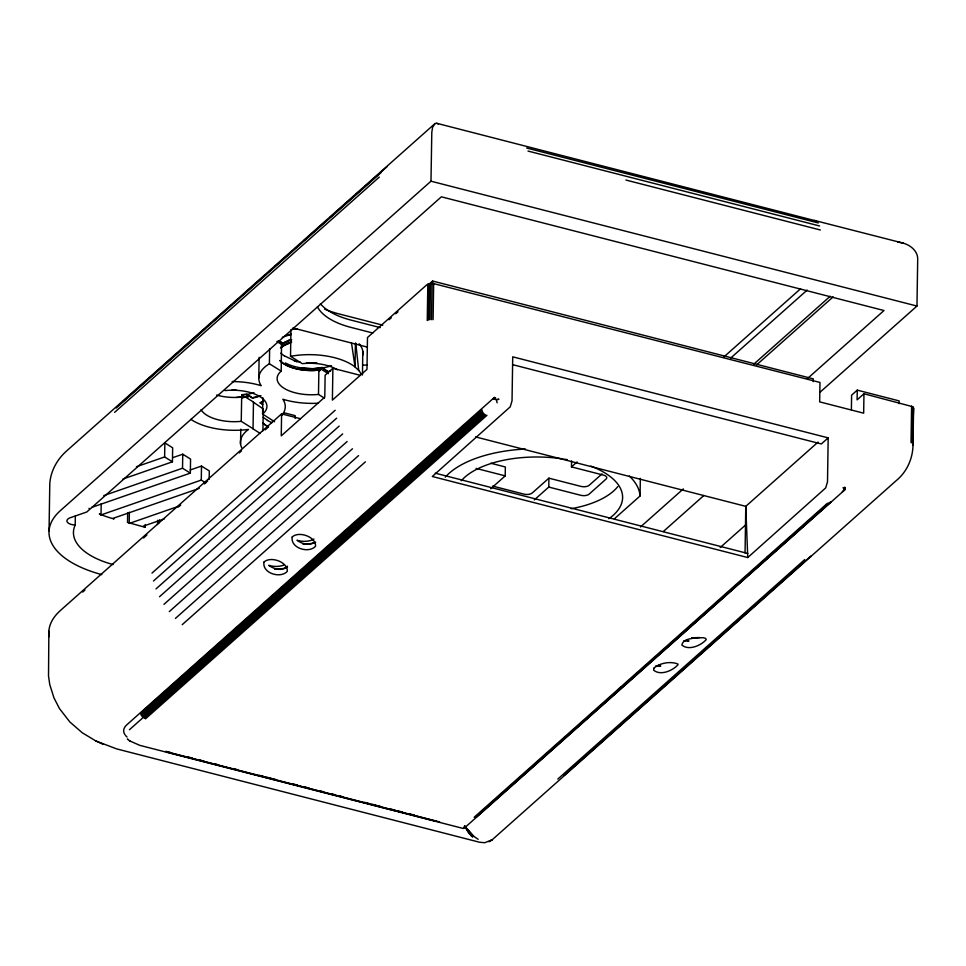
<?xml version="1.0" encoding="UTF-8"?>
<svg xmlns="http://www.w3.org/2000/svg" width="966" height="966" viewBox="0 0 966 966"><rect width="100%" height="100%" fill="white"/><g stroke="black" fill="none" stroke-linecap="round" stroke-linejoin="round"><path stroke-width="1.45" d="M324.395 398.113L318.49 394.43A33.532 15.746 0.9 0 1 284.04 388.272A33.532 15.746 0.9 0 1 281.203 371.125L281.529 344.415L289.872 339.875M49.049 530.841L49.785 483.906C50.522 471.323 56.994 459.599 66.28 451.243L435.002 123.576L436.608 123.262L816.475 221.033M48.868 631.196L48.517 676.007L49.773 684.592L53.951 697.838L59.457 708.561L69.842 721.964L82.279 732.783L95.851 740.97L116.56 748.867L479.764 842.292L484.811 842.702L492.201 839.768L896.339 480.525C906.989 471.831 912.979 458.198 913.003 444.529L913.582 408.123L912.628 406.686L863.966 393.754L857.108 399.852L857.265 390.143L899.141 400.902L899.092 403.679M113.058 564.555A76.386 35.863 0.9 0 1 75.203 524.997L75.336 516.049M205.734 482.867L201.278 480.078L101.032 514.938L101.213 503.721M127.669 512.608L127.512 522.425L145.19 527.303L143.33 526.144L164.534 518.766M129.19 523.475L129.372 512.246M145.19 527.303L145.226 524.502M157.567 524.514L157.639 520.3M159.281 522.751L159.33 519.95M172.431 461.808L164.631 456.942L164.848 442.911L172.66 447.789L172.431 461.808L122.911 479.039M182.755 454.201L190.556 459.079L190.338 473.099L182.526 468.22L182.755 454.201L172.902 457.618M201.278 480.078L201.496 466.059L190.205 469.983M209.175 479.353L209.308 470.937L201.496 466.059M240.546 443.974L240.788 429.158M241.717 394.72L253.466 402.049L253.044 428.711L241.246 421.345L241.717 394.72A33.605 15.782 0.9 0 0 246.523 394.031L252.392 398.185A43.084 20.226 0.9 0 0 260.965 395.686M242.949 397.497L242.961 396.954A33.605 15.782 0.9 0 0 248.83 395.915L248.817 396.458A33.605 15.782 0.9 0 1 242.949 397.497L241.621 397.606A33.532 15.746 0.9 0 0 248.817 396.458M252.392 398.185L252.404 397.714A43.084 20.226 0.9 0 0 259.637 395.686M258.791 378.032L259.117 357.299M262.643 404.597L260.289 402.629A43.084 20.226 0.9 0 1 263.464 401.095M274.61 421.756L262.583 414.052L262.837 397.75M263.259 408.968L253.249 402.098M262.921 430.751L263.235 410.417M232.166 381.57A51.874 24.355 0.9 0 1 261.17 385.7A51.874 24.355 0.9 0 1 269.393 363.759L269.623 348.943M300.426 418.713L281.589 413.883L281.251 435.835L324.781 397.135L325.131 375.182L332.896 368.275L360.415 375.351M337.267 369.761A33.532 15.746 0.9 0 0 302.273 363.663L290.524 356.321L290.947 329.672A51.874 24.355 0.9 0 1 297.407 328.694M295.101 418.411L295.149 415.634L284.306 412.844L282.06 414.849M318.49 394.43L318.913 368.3A33.605 15.782 0.9 0 1 285.405 362.962M300.68 367.829L312.936 368.758L319.058 367.853A33.593 15.77 0.9 0 0 322.028 367.478L327.86 371.644A43.084 20.226 0.9 0 0 330.638 371.053M327.86 371.644L322.028 367.478M332.896 368.275L332.389 400.105L366.983 369.362L367.478 337.532L426.912 284.704L432.068 283.219L819.977 382.451L819.663 401.868L863.664 413.182L863.966 393.754M355.403 343.268L355.029 366.959L358.712 370.449A51.874 24.355 0.9 0 1 361.187 374.156M362.443 375.025L362.805 351.322M427.25 320.519L427.829 284.101M428.481 320.048L429.049 283.63M101.804 574.613A100.826 47.334 0.9 0 1 60.411 510.603L430.981 181.197L431.802 132.221L432.635 127.198L435.002 123.576M429.918 319.746L430.498 283.34M431.488 319.637L432.068 283.219M432.551 283.811L432.587 281.034L813.263 378.841L813.227 381.618M433.082 319.722L433.649 283.316M490.728 488.748L505.206 475.876L505.339 466.976L490.776 463.233M534.295 499.929L548.773 487.069L548.905 478.17L580.964 486.405A6.11 2.874 0.9 0 0 589.2 485.282L601.987 473.92M548.773 487.069L580.82 495.304A6.11 2.874 0.9 0 0 589.067 494.181L606.117 479.027A6.11 2.874 0.9 0 0 603.521 475.127L571.474 466.892L571.558 460.951M614.328 518.851L640.06 495.981L640.337 478.375M745.052 552.975L745.776 506.341L818.069 442.078M747.756 557.551L825.688 487.915L827.5 481.877L828.188 437.876L512.729 356.828L512.028 400.83L510.217 406.867L432.297 476.492L747.756 557.551L745.776 506.341L475.598 436.922M851.384 409.729L851.614 395.166L857.265 390.143M911.035 442.525L911.602 406.106M912.061 443.104L912.628 406.686M912.737 443.792L913.305 407.374M912.87 445.278L913.232 421.973M913.353 414.692L913.582 408.123M820.001 392.244L916.963 306.053L917.7 259.117C917.833 251.051 910.503 245.231 903.331 243.166L814.29 220.393M478.17 839.285L473.775 836.339L464.598 826.196L463.378 828.502L139.804 745.354L129.649 740.874M464.115 828.236L844.755 489.907L845.238 488.748L843.632 489.267L845.057 487.359L843.886 489.05L845.008 488.687M494.278 397.992L493.119 399.212L494.544 397.304L126.775 724.85A27.495 12.908 0.9 0 0 124.94 734.667M843.632 489.267L844.417 488.023L844.381 488.796M493.855 398.39L493.397 398.982L496.234 399.586L497.164 402.822M287.482 566.148C282.821 571.715 273.789 569.203 268.765 565.327A12.22 5.736 0.9 0 0 283.593 565.195M122.585 401.796L143.982 382.778M147.363 379.771L171.018 358.748M173.264 356.744L177.768 352.735M182.272 348.738L204.804 328.706M208.185 325.699L211.566 322.704M213.812 320.7L231.84 304.676M234.086 302.672L238.59 298.675M243.106 294.666L265.626 274.646M269.007 271.639L272.388 268.633M274.634 266.628L292.662 250.617M294.908 248.612L299.424 244.603M303.928 240.594L326.448 220.574M329.829 217.567L333.21 214.573M336.591 211.566L353.484 196.545M355.742 194.54L360.246 190.544M364.75 186.535L387.269 166.514M116.258 408.014L380.954 172.721M114.604 412.361L379.3 177.068M281.589 413.883L60.58 610.343A103.881 48.771 0.9 0 0 49.157 636.666M82.702 592.061L84.96 590.057M143.523 537.99L146.904 534.995M178.432 506.957L180.69 504.952M204.345 483.93L207.726 480.923M239.254 452.897L241.512 450.893M265.155 429.87L268.536 426.863M389.056 319.734L391.29 317.754M395.758 313.781L397.992 311.801M429.242 284.016L432.587 281.034M152 573.092L335.166 410.272M153.473 580.989L336.651 418.169M155.997 588.91L339.163 426.091M159.511 596.734L342.676 433.915M163.966 604.342L347.132 441.522M169.291 611.611L352.457 448.792M175.414 618.421L358.579 455.602M182.224 624.664L365.39 461.845M140.468 713.282L481.949 409.741M140.746 714.454L482.215 410.912M141.29 715.601L482.771 412.059M142.087 716.675L483.555 413.134M129.42 729.741L484.558 414.064M144.236 718.354L485.705 414.812M145.468 718.861L486.949 415.32M548.905 478.17L532.206 493.01A6.11 2.874 0.9 0 1 523.97 494.133L492.66 486.091M571.474 466.892L577.04 461.941M724.126 356.72L800.548 288.786M730.743 358.012L807.178 290.066M753.878 364.097L830.217 296.236M756.523 364.979L833.115 296.888M640.494 526.977L683.324 488.905M807.335 378.672L883.999 310.521L441.365 196.81L86.795 511.98L70.24 517.74A8.549 4.021 0.9 0 0 67.306 522.123A8.549 4.021 0.9 0 0 75.203 524.997M663.292 531.554L703.876 495.473M828.188 437.876L821.329 443.974L513.163 364.798M720.213 547.529L746.163 524.466M474.173 817.272L827.415 503.274M619.146 688.818L621.404 686.814M766.932 557.454L769.178 555.45M475.381 817.248L828.623 503.25M478.568 814.712L490.957 803.7M496.584 798.701L499.965 795.694M503.346 792.688L521.362 776.676M523.608 774.672L525.866 772.667M530.37 768.67L534.874 764.661M537.132 762.657L552.902 748.638M557.406 744.641L560.775 741.634M564.156 738.628L586.688 718.607M591.192 714.598L595.696 710.602M597.954 708.597L614.847 693.576M618.216 690.569L621.597 687.575M624.978 684.568L647.474 664.572M651.978 660.575L656.469 656.578M659.838 653.584L682.322 633.599M686.814 629.603L691.306 625.606M693.564 623.601L711.544 607.626M714.912 604.619L717.158 602.627M721.662 598.63L726.154 594.633M728.4 592.641L744.134 578.646M748.626 574.649L752.007 571.655M755.376 568.66L777.859 548.676M783.474 543.677L786.843 540.682M790.212 537.688L812.696 517.704M817.188 513.707L821.692 509.71M823.938 507.718L830.675 501.716M476.48 816.97L831.352 501.668M557.817 779.067L804.726 559.592M577.656 762.693L579.914 760.689M584.43 756.68L588.934 752.671M591.192 750.667L593.438 748.662M611.478 732.626L614.859 729.62M618.252 726.613L623.879 721.602M638.538 708.573L640.796 706.569M645.3 702.56L649.816 698.551M652.074 696.546L654.32 694.542M672.36 678.506L675.741 675.5M679.122 672.493L683.638 668.484M699.42 654.453L701.678 652.448M706.182 648.44L710.698 644.431M733.242 624.386L736.623 621.38M740.004 618.373L744.52 614.364M760.302 600.333L762.56 598.328M767.064 594.319L771.58 590.311M794.124 570.266L797.505 567.259M800.886 564.253L804.267 561.246M564.108 775.444L811.005 555.957M844.755 489.907L842.304 491.501M281.492 346.794L291.563 341.723M281.48 347.337L287.675 343.123L291.406 341.795M314.759 542.264C309.361 546.019 301.863 543.943 296.997 540.236A12.22 5.736 0.9 0 0 313.974 539.016M493.119 399.212L494.58 398.656M284.535 345.236L291.551 342.266M136.435 466.735L164.631 456.942M103.785 495.606L182.526 468.22M91.77 507.379L190.338 473.099M199.201 488.398L113.046 518.356L113.976 518.935A76.386 35.863 0.9 0 1 99.365 513.9L101.032 514.938M130.205 523.113L179.507 505.967M497.611 399.562L498.951 399.236L496.234 399.586M216.65 395.082A33.605 15.782 0.9 0 0 241.681 397.098A33.641 15.794 0.9 0 0 242.961 396.954L248.83 395.915M697.681 637.657C692.405 638.55 683.034 638.514 681.863 645.047C688.649 650.903 700.905 645.674 706.206 639.637L705.675 638.405L703.405 637.741L691.741 637.765L699.831 637.56M236.501 397.388L242.961 396.954M683.687 640.965L689.012 640.989A12.22 5.736 0.9 0 1 686.428 640.217M655.455 666.057L660.78 666.093A12.22 5.736 0.9 0 1 658.196 665.308M897.668 241.947L903.331 243.166M526.687 148.015L818.274 222.929M528.004 151.058L819.591 225.972M625.944 180.05L820.339 229.993M430.981 181.197L916.963 306.053M382.741 325.156L339.054 313.926A73.331 34.426 0.9 0 1 324.564 309.096M380.29 327.619L351.081 320.12A65.664 30.827 0.9 0 1 320.362 303.735M372.876 333.029L350.96 327.402A65.664 30.827 0.9 0 1 317.428 306.79M292.915 327.981L367.237 347.072M476.069 468.389L505.206 475.876M435.28 473.171L747.829 553.47M165.898 751.294L170.282 752.429M187.827 756.933L192.21 758.056M199.515 759.928L203.898 761.063M214.126 763.683L218.509 764.818M233.12 768.562L237.503 769.697M259.419 775.324L263.803 776.447M266.725 777.207L275.491 779.453M293.024 783.957L297.407 785.08M304.713 786.964L309.096 788.087M319.323 790.719L323.707 791.842M331.012 793.714L335.407 794.849M338.329 795.598L342.713 796.721M364.629 802.36L369.012 803.483M371.934 804.231L380.701 806.489M390.928 809.11L395.311 810.232M398.233 810.993L402.617 812.116M409.922 813.988L414.305 815.123M167.891 752.091L439.675 821.921M166.249 751.922L436.572 821.366M436.608 123.262L438.443 123.962M288.291 343.401L283.593 345.357A33.532 15.746 0.9 0 0 280.466 347.893M95.851 740.97L102.807 744.17M284.294 355.802L296.816 361.815M844.175 488.591L843.089 487.649L845.359 489.279M267.57 420.379L263.223 417.409M280.611 341.602L283.002 343.582L278.208 340.587M276.844 341.481L281.529 344.415M319.058 367.853L328.38 373.685M269.393 363.759L281.203 371.125M247.707 394.768L251.232 396.978M260.289 402.629L262.655 404.114M89.56 508.756L88.957 508.358M252.826 428.759L260.349 433.517M127.886 739.437L127.391 739.026L130.084 741.236M469.222 831.859L473.775 836.339M468.063 830.434L471.493 834.056M469.887 834.274L472.048 836.58L464.598 826.196L472.857 836.532L464.598 826.196L472.531 836.568L464.598 826.196L469.887 834.274L467.254 830.543M472.857 836.532L464.598 826.196M468.353 831.98L472.289 836.58M351.539 343.087L355.029 366.959A51.874 24.355 0.9 0 0 290.524 356.321M355.766 343.171L358.712 370.449M315.701 542.204A18.33 8.609 0.9 0 1 302.901 544.136M287.47 567.308A18.33 8.609 0.9 0 1 274.67 569.228M127.053 737.022A27.495 12.908 0.9 0 1 125.532 735.464M283.183 343.196A33.593 15.77 0.9 0 1 285.719 341.698M287.131 341.01A33.593 15.77 0.9 0 1 290.633 339.621M285.948 335.504A43.084 20.226 0.9 0 1 291.225 334.079L291.213 334.562A43.084 20.226 0.9 0 0 282.301 337.327M283.002 343.63A33.605 15.782 0.9 0 1 291.72 339.646M617.781 486.61A83.656 39.268 0.9 0 1 571.172 508.72M590.83 466.107A83.656 39.268 0.9 0 1 608.894 518.694M461.277 480.766A83.656 39.268 0.9 0 1 563.033 458.959M564.47 459.188A83.656 39.268 0.9 0 1 567.308 459.671M445.314 477.119A101.189 47.503 0.9 0 1 525.504 449.021M629.301 476.009A101.189 47.503 0.9 0 1 640.06 495.981M359.123 343.787A51.874 24.355 0.9 0 1 362.721 355.174M268.017 426.574A33.605 15.782 0.9 0 1 262.692 422.83M268.246 426.803A33.532 15.746 0.9 0 1 262.752 423.036M362.866 365.208A51.874 24.355 0.9 0 1 366.935 365.063M318.502 403.184A51.874 24.355 0.9 0 1 282.881 399.248A51.874 24.355 0.9 0 1 281.722 415.38M282.857 363.24A33.605 15.782 0.9 0 0 312.803 370.521L318.877 370.159A33.665 15.806 0.9 0 0 320.072 370.014L320.06 370.558A33.605 15.77 0.9 0 1 318.865 370.69L320.072 370.014L313.841 370.473A33.532 15.746 0.9 0 1 280.08 360.427M281.806 362.455A33.605 15.782 0.9 0 1 280.019 360.813M190.821 419.316A51.874 24.355 0.9 0 0 248.491 429.423A51.874 24.355 0.9 0 0 241.729 447.777M225.03 390.59A33.532 15.746 0.9 0 1 260.011 396.676A33.532 15.746 0.9 0 1 262.583 414.052M241.246 421.345A33.532 15.746 0.9 0 1 201.073 409.741M236.006 389.902A33.605 15.782 0.9 0 1 232.106 389.866M316.908 362.89A33.605 15.782 0.9 0 1 306.524 362.866M300.185 362.093A33.605 15.782 0.9 0 1 294.244 360.765M260.277 403.112A43.084 20.226 0.9 0 1 263.452 401.578M331.495 365.679A33.605 15.782 0.9 0 1 322.016 367.998M253.937 392.619A33.605 15.782 0.9 0 1 246.523 394.514M271.941 422.625A33.605 16.181 0.9 0 1 267.401 420.452M284.294 355.802A33.605 15.818 0.8 0 1 280.852 353.158M844.344 487.444L844.32 488.144L844.344 487.444M495.546 398.064L494.532 398.378L495.546 398.064M263.959 562.067C261.979 573.176 280.418 578.924 287.3 571.365C287.953 561.91 270.552 555.836 263.959 562.067M292.191 536.975C290.211 548.084 308.661 553.832 315.544 546.273C316.184 536.806 298.784 530.732 292.191 536.975M654.006 668.086L653.632 670.15C660.418 676.007 672.674 670.766 677.975 664.729L677.927 664.04C670.609 661.046 660.08 662.833 654.006 668.086M491.923 839.973L489.098 841.615L491.923 839.973"/></g></svg>
